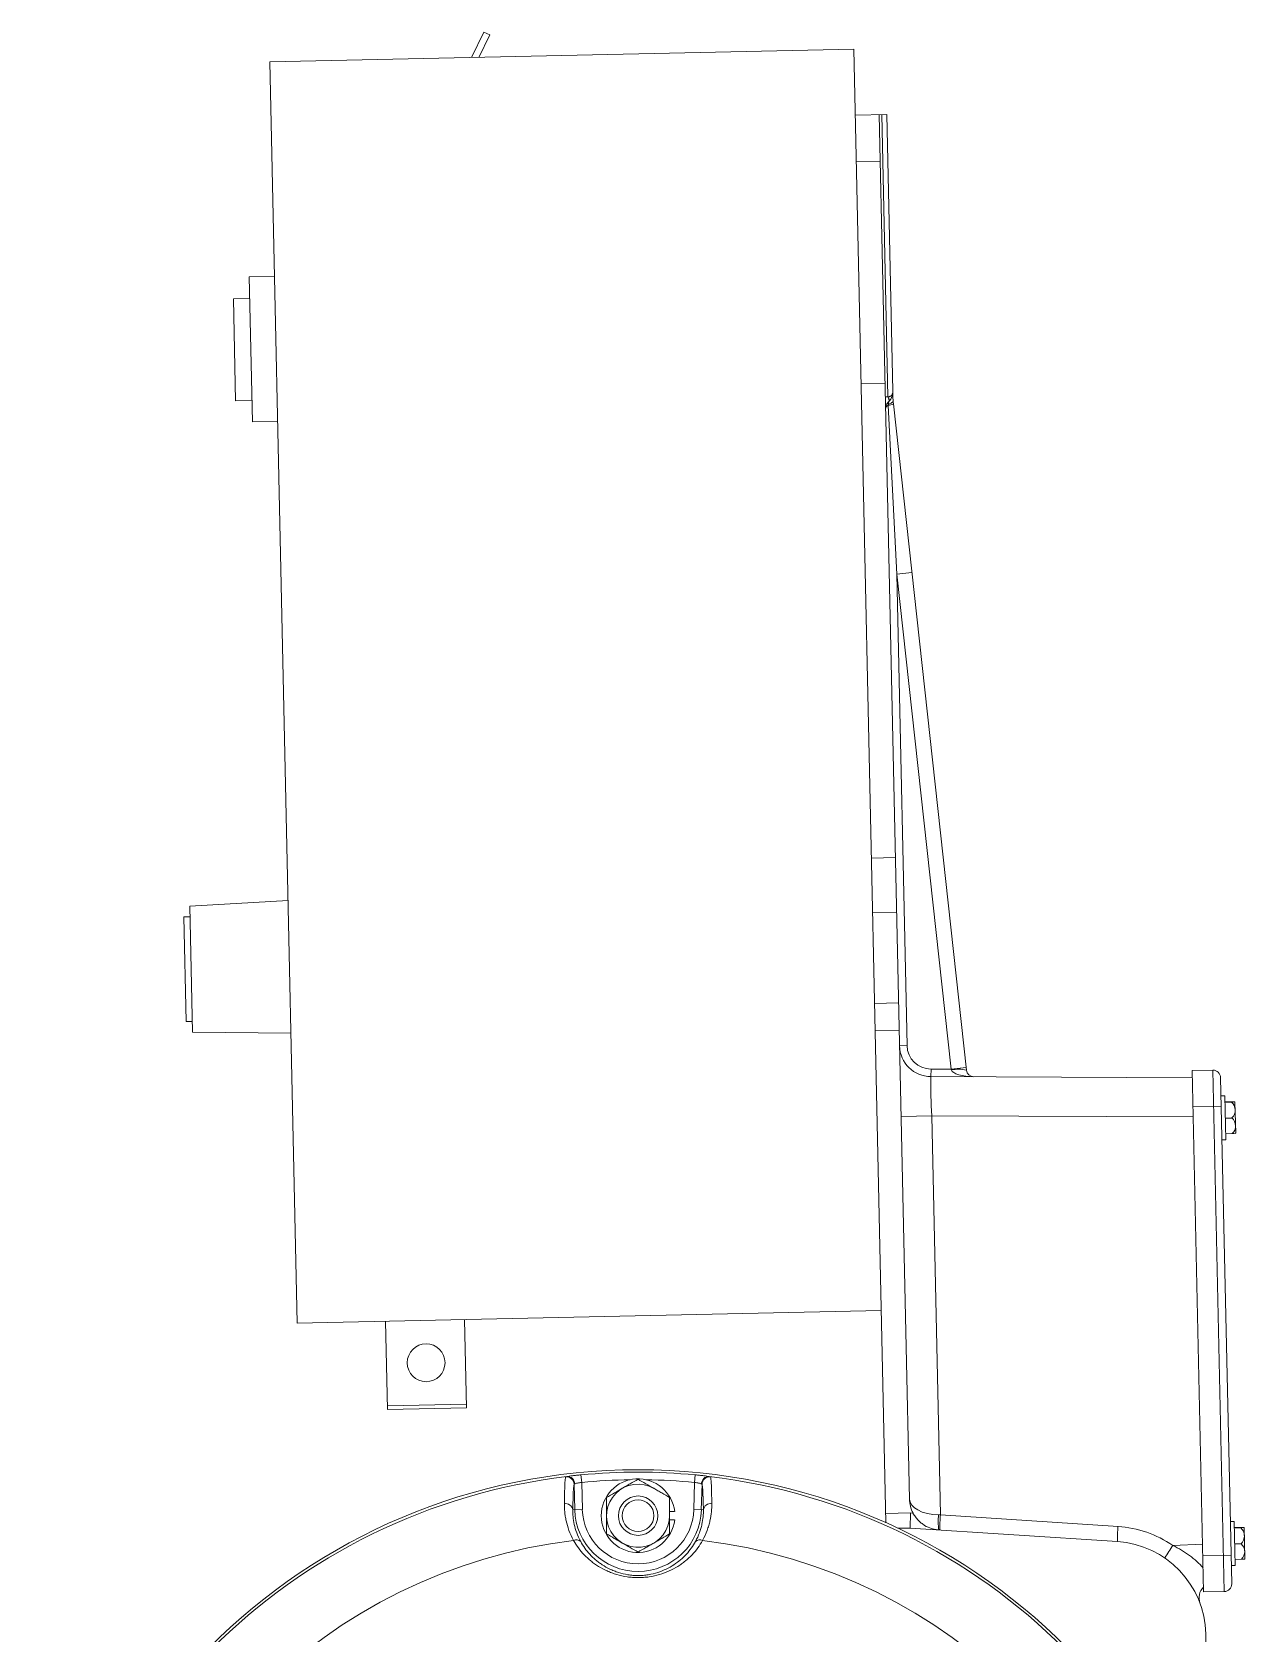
# Paper-space layout '_Right' of a CAD drawing. Header units: inches. Extents: x -5.3 to 5.2, y -9.6 to 16.2.
# Drawn here: x -4.8 to 4.81, y 3.5 to 16.2 of the extents above; entities that cross this region are included whole.
import ezdxf

# ---------------------------------------------------------------- set-up
doc = ezdxf.new("R2010")
doc.units = ezdxf.units.IN
doc.header["$MEASUREMENT"] = 0

psp = doc.layouts.new('_Right')

# ---------------------------------------------------------------- linework, layer by layer
at = {"color": 7, "linetype": 'Continuous', "lineweight": 15}
for p, q in [((-1.222, 16.2), (-1.319, 15.998)), ((-1.263, 15.999), (-1.176, 16.178)), ((-1.176, 16.178), (-1.222, 16.2)), ((-2.919, 15.963), (1.71, 16.064)), ((1.965, 4.383), (1.71, 16.064)), ((-2.701, 5.965), (-2.919, 15.963)), ((1.721, 15.541), (1.971, 15.547)), ((2.151, 4.571), (1.911, 15.545)), ((1.98, 13.309), (1.931, 15.546)), ((1.971, 15.547), (2.019, 13.354)), ((1.729, 15.171), (1.919, 15.175)), ((-2.882, 14.263), (-3.082, 14.259)), ((-3.057, 13.109), (-3.082, 14.259)), ((-3.078, 14.089), (-3.208, 14.086)), ((-3.19, 13.276), (-3.208, 14.086)), ((1.768, 13.413), (1.958, 13.417)), ((-3.19, 13.276), (-3.06, 13.279)), ((1.96, 13.308), (1.98, 13.309)), ((1.993, 13.277), (1.981, 13.263)), ((2.051, 11.903), (1.983, 13.241)), ((2, 13.285), (1.999, 13.285)), ((2, 13.285), (2.001, 13.288)), ((2.024, 13.253), (2.602, 7.972)), ((-3.057, 13.109), (-2.857, 13.114)), ((2.17, 11.916), (2.051, 11.903)), ((2.051, 11.903), (2.132, 8.166)), ((2.481, 7.979), (2.051, 11.903)), ((1.85, 9.653), (2.04, 9.657)), ((-2.774, 9.315), (-3.553, 9.272)), ((-3.531, 8.273), (-3.553, 9.272)), ((-3.551, 9.188), (-3.601, 9.186)), ((-3.583, 8.357), (-3.601, 9.186)), ((1.859, 9.22), (2.049, 9.224)), ((1.875, 8.5), (2.065, 8.504)), ((-3.583, 8.357), (-3.533, 8.358)), ((-3.531, 8.273), (-2.751, 8.265)), ((1.88, 8.283), (2.07, 8.287)), ((2.072, 8.165), (2.132, 8.166)), ((2.321, 7.92), (2.322, 7.98)), ((2.321, 7.92), (4.393, 7.911)), ((2.322, 7.98), (2.481, 7.979)), ((2.6, 7.992), (2.481, 7.979)), ((2.483, 7.973), (2.481, 7.979)), ((4.392, 7.968), (4.556, 7.971)), ((4.392, 7.968), (4.482, 3.835)), ((4.646, 3.838), (4.556, 7.971)), ((4.617, 7.913), (4.705, 3.9)), ((4.651, 7.768), (4.62, 7.767)), ((4.659, 7.42), (4.651, 7.768)), ((4.622, 7.687), (4.398, 7.682)), ((4.704, 7.721), (4.652, 7.72)), ((4.704, 7.718), (4.652, 7.717)), ((4.657, 7.719), (4.728, 7.721)), ((4.728, 7.72), (4.657, 7.718)), ((4.657, 7.718), (4.657, 7.719)), ((4.731, 7.718), (4.737, 7.473)), ((2.328, 7.61), (2.085, 7.605)), ((2.328, 7.61), (2.397, 4.446)), ((4.4, 7.601), (2.328, 7.61)), ((4.707, 7.592), (4.655, 7.591)), ((4.628, 7.419), (4.659, 7.42)), ((4.71, 7.468), (4.658, 7.467)), ((-2.701, 5.965), (1.928, 6.066)), ((-2.001, 5.981), (-1.986, 5.281)), ((-1.361, 5.294), (-1.376, 5.994)), ((-1.986, 5.311), (-1.361, 5.324)), ((-1.361, 5.294), (-1.986, 5.281)), ((-0.447, 4.704), (-0.453, 4.764)), ((-0.447, 4.704), (-0.441, 4.488)), ((0.441, 4.488), (0.447, 4.704)), ((0.447, 4.704), (0.453, 4.764)), ((-0.501, 4.487), (-0.507, 4.689)), ((0.507, 4.689), (0.501, 4.487)), ((-0.518, 4.486), (-0.441, 4.488)), ((0.29, 4.473), (0.248, 4.473)), ((0.518, 4.486), (0.441, 4.488)), ((1.963, 4.458), (2.158, 4.462)), ((2.158, 4.462), (2.156, 4.342)), ((2.158, 4.462), (2.179, 4.461)), ((2.397, 4.446), (2.382, 4.447)), ((2.397, 4.446), (3.804, 4.354)), ((0.248, 4.407), (0.29, 4.407)), ((2.059, 4.34), (2.156, 4.342)), ((2.156, 4.342), (3.8, 4.234)), ((4.725, 4.394), (4.694, 4.393)), ((4.732, 4.046), (4.725, 4.394)), ((4.778, 4.347), (4.726, 4.346)), ((4.778, 4.344), (4.726, 4.343)), ((4.731, 4.345), (4.801, 4.347)), ((4.801, 4.346), (4.731, 4.344)), ((4.731, 4.344), (4.731, 4.345)), ((4.805, 4.344), (4.81, 4.099)), ((4.239, 4.204), (4.474, 4.215)), ((4.781, 4.218), (4.729, 4.217)), ((4.476, 4.121), (4.7, 4.125)), ((4.783, 4.094), (4.731, 4.093)), ((4.701, 4.045), (4.732, 4.046)), ((4.646, 3.838), (4.482, 3.835)), ((4.52, 2.597), (4.5, 3.502))]:
    psp.add_line(p, q, dxfattribs=at)
at = {"color": 8, "linetype": 'Continuous', "lineweight": 15}
psp.add_line((-0.507, 4.689), (-0.508, 4.68), dxfattribs=at)
at = {"color": 7, "linetype": 'Continuous', "lineweight": 15, "flags": 128}
for points in [[(2.001, 13.287), (2.004, 13.293), (2.007, 13.299)], [(2.661, 7.919), (2.629, 7.92), (2.597, 7.923), (2.568, 7.928), (2.542, 7.934), (2.519, 7.942), (2.502, 7.952), (2.489, 7.962), (2.483, 7.973)], [(2.382, 4.447), (2.336, 4.45), (2.293, 4.458), (2.253, 4.469), (2.218, 4.485), (2.19, 4.503), (2.169, 4.524), (2.156, 4.547), (2.151, 4.571)]]:
    psp.add_lwpolyline(points, dxfattribs=at)
at = {"color": 7, "linetype": 'Continuous', "lineweight": 15}
for centre, radius in [((-1.68, 5.652), 0.15), ((0, 0), 4.804), ((0, 4.44), 0.156), ((0, 4.44), 0.126)]:
    psp.add_circle(centre, radius, dxfattribs=at)
for centre, radius, start, end in [((2.022, 13.219), 0.06, 133.0602, 181.2499), ((1.991, 13.214), 0.0288, 106.13, 171.1821), ((1.899, 13.351), 0.12, 313.0602, 325.6856), ((1.978, 13.339), 0.0973, 272.751, 298.0981), ((1.899, 13.351), 0.12, 336.9518, 350.0077), ((2.322, 8.17), 0.25, 181.2499, 269.7499), ((2.322, 8.17), 0.19, 181.2499, 269.7499), ((5.994, 7.845), 3.674, 178.8325, 183.6673), ((2.541, 7.705), 0.274, 77.1759, 102.3239), ((2.662, 7.979), 0.06, 186.2499, 269.7499), ((4.557, 7.911), 0.06, 1.2499, 91.2499), ((4.707, 7.247), 0.474, 87.4334, 90.2889), ((4.686, 8.192), 0.474, 272.211, 275.0664), ((4.643, 7.653), 0.0899, 1.8652, 46.8286), ((4.643, 7.655), 0.0899, 315.6712, 0.6347), ((4.624, 7.594), 0.164, 49.2291, 50.7898), ((4.624, 7.593), 0.164, 49.2291, 50.7898), ((4.649, 7.528), 0.0867, 2.0116, 47.733), ((4.649, 7.53), 0.0867, 314.7668, 0.4882), ((4.691, 7.943), 0.474, 272.211, 275.0664), ((4.624, 7.593), 0.164, 311.71, 313.2707), ((0, 0), 4.783, 96.776, 173.1236), ((-0.567, 4.687), 0.0601, 1.6576, 96.8086), ((-0.561, 4.691), 0.0589, 0.651, 93.3739), ((0, 0), 4.785, 84.5713, 95.4287), ((0, 0), 4.725, 90.7477, 95.4287), ((0, 4.44), 0.292, 6.525, 353.475), ((0, 0), 4.725, 84.5713, 89.2523), ((0.561, 4.691), 0.0589, 86.6261, 179.349), ((0.567, 4.687), 0.0601, 83.1914, 178.3424), ((0, 0), 4.783, 6.8764, 83.224), ((0, 4.44), 0.25, 60, 0), ((2.401, 4.577), 0.25, 181.2499, 207.5822), ((-0.575, 4.478), 0.0577, 8.1516, 99.2581), ((0, 4.5), 0.502, 181.5, 358.5), ((0, 4.5), 0.442, 181.5, 358.5), ((0.575, 4.478), 0.0577, 80.7419, 171.8484), ((2.729, 4.394), 0.351, 171.4472, 191.0527), ((3.542, 4.341), 1.15, 174.7613, 180.7329), ((4.949, 4.249), 1.15, 174.7613, 180.7329), ((3.747, 3.486), 0.87, 55.6119, 86.2499), ((4.78, 3.873), 0.474, 87.4334, 90.2889), ((4.76, 4.818), 0.474, 272.211, 275.0664), ((4.716, 4.279), 0.0899, 1.8652, 46.8286), ((4.698, 4.22), 0.164, 49.2291, 50.7898), ((4.698, 4.218), 0.164, 49.2291, 50.7898), ((0, 0), 4.274, 96.8727, 173.1273), ((-0.488, 4.202), 0.047, 45.4111, 119.7685), ((0.488, 4.202), 0.047, 60.2315, 134.5889), ((0, 0), 4.274, 6.8727, 83.1273), ((3.75, 3.486), 0.75, 1.2499, 86.2499), ((5.364, 3.399), 1.383, 144.4011, 149.298), ((4.716, 4.28), 0.0899, 315.6712, 0.6347), ((4.722, 4.153), 0.0867, 2.0116, 47.733), ((4.722, 4.156), 0.0867, 314.7668, 0.4882), ((4.765, 4.568), 0.474, 272.211, 275.0664), ((4.698, 4.218), 0.164, 311.71, 313.2707), ((4.566, 3.789), 0.12, 134.9833, 200.404), ((4.645, 3.898), 0.06, 271.2499, 1.2499)]:
    psp.add_arc(centre, radius, start, end, dxfattribs=at)
for points, knots in [([(2.019, 13.354), (2.019, 13.351), (2.019, 13.348), (2.019, 13.343), (2.018, 13.341), (2.017, 13.337), (2.017, 13.336), (2.016, 13.333), (2.016, 13.332), (2.015, 13.33), (2.014, 13.329), (2.013, 13.326), (2.013, 13.325), (2.011, 13.323), (2.01, 13.322), (2.009, 13.32), (2.008, 13.319), (2.006, 13.317), (2.005, 13.316), (2.003, 13.315), (2.002, 13.314), (1.999, 13.313), (1.998, 13.312), (1.995, 13.311), (1.993, 13.31), (1.99, 13.309), (1.988, 13.309), (1.985, 13.309), (1.984, 13.309), (1.982, 13.309), (1.981, 13.309), (1.98, 13.309)], [0, 0, 0, 0, 0.115273, 0.115273, 0.230547, 0.230547, 0.290045, 0.290045, 0.349543, 0.349543, 0.409041, 0.409041, 0.468539, 0.468539, 0.530829, 0.530829, 0.593118, 0.593118, 0.655407, 0.655407, 0.717697, 0.717697, 0.788273, 0.788273, 0.858848, 0.858848, 0.929424, 0.929424, 0.964712, 0.964712, 1, 1, 1, 1]), ([(2.019, 13.354), (2.018, 13.338), (2.017, 13.316), (2.004, 13.292), (1.999, 13.285)], [0, 0, 0, 0, 0.670334, 1, 1, 1, 1]), ([(2.019, 13.348), (2.019, 13.348), (2.019, 13.349), (2.019, 13.35), (2.019, 13.35), (2.019, 13.35), (2.019, 13.351), (2.019, 13.353), (2.019, 13.354)], [0, 0, 0, 0, 0.215563, 0.267125, 0.296283, 0.303627, 0.503275, 1, 1, 1, 1]), ([(2.019, 13.354), (2.019, 13.354), (2.019, 13.352), (2.019, 13.347), (2.019, 13.345), (2.019, 13.34), (2.02, 13.337), (2.02, 13.33), (2.02, 13.326), (2.02, 13.318), (2.02, 13.314), (2.02, 13.305), (2.02, 13.3), (2.021, 13.29), (2.021, 13.284), (2.021, 13.279)], [0, 0, 0, 0, 0.25, 0.25, 0.375, 0.375, 0.5, 0.5, 0.625, 0.625, 0.75, 0.75, 0.875, 0.875, 1, 1, 1, 1]), ([(1.981, 13.263), (1.982, 13.264), (1.983, 13.265), (1.985, 13.268), (1.987, 13.271), (1.989, 13.275), (1.99, 13.281), (1.989, 13.288), (1.987, 13.294), (1.984, 13.301), (1.981, 13.306), (1.98, 13.309)], [0, 0, 0, 0, 0.086022, 0.169098, 0.250159, 0.377123, 0.500028, 0.622906, 0.749898, 0.87213, 1, 1, 1, 1]), ([(1.983, 13.249), (1.983, 13.251), (1.984, 13.254), (1.984, 13.258), (1.984, 13.26), (1.983, 13.263), (1.983, 13.263), (1.982, 13.264), (1.982, 13.264), (1.981, 13.263)], [0, 0, 0, 0, 0.25, 0.25, 0.5, 0.5, 0.75, 0.75, 1, 1, 1, 1]), ([(2.021, 13.279), (2.021, 13.276), (2.02, 13.274), (2.017, 13.268), (2.014, 13.266), (2.008, 13.261), (2.004, 13.258), (1.995, 13.253), (1.989, 13.251), (1.983, 13.249)], [0, 0, 0, 0, 0.25, 0.25, 0.5, 0.5, 0.75, 0.75, 1, 1, 1, 1]), ([(1.999, 13.284), (1.998, 13.283), (1.997, 13.281), (1.995, 13.278), (1.994, 13.277)], [0, 0, 0, 0, 0.4452837, 1, 1, 1, 1]), ([(2, 13.285), (2, 13.286), (2.001, 13.288), (2.003, 13.29), (2.003, 13.291)], [0, 0, 0, 0, 0.494366, 1, 1, 1, 1]), ([(-0.584, 4.535), (-0.584, 4.566), (-0.583, 4.594), (-0.582, 4.643), (-0.581, 4.664), (-0.58, 4.691), (-0.58, 4.699), (-0.579, 4.713), (-0.578, 4.72), (-0.576, 4.736), (-0.575, 4.743), (-0.574, 4.747)], [0, 0, 0, 0, 0.25, 0.25, 0.5, 0.5, 0.625, 0.625, 0.75, 0.75, 1, 1, 1, 1]), ([(-0.564, 4.75), (-0.56, 4.751), (-0.553, 4.752), (-0.542, 4.753), (-0.538, 4.754), (-0.529, 4.755), (-0.524, 4.756), (-0.515, 4.757), (-0.509, 4.758), (-0.499, 4.759), (-0.493, 4.76), (-0.476, 4.761), (-0.465, 4.763), (-0.453, 4.764)], [0, 0, 0, 0, 0.25, 0.25, 0.375, 0.375, 0.5, 0.5, 0.625, 0.625, 0.75, 0.75, 1, 1, 1, 1]), ([(-0.447, 4.704), (-0.453, 4.703), (-0.459, 4.702), (-0.47, 4.7), (-0.475, 4.699), (-0.485, 4.697), (-0.489, 4.696), (-0.497, 4.694), (-0.5, 4.693), (-0.502, 4.692)], [0, 0, 0, 0, 0.25, 0.25, 0.5, 0.5, 0.75, 0.75, 1, 1, 1, 1]), ([(-0.125, 4.657), (-0.114, 4.663), (-0.104, 4.669), (-0.083, 4.681), (-0.072, 4.687), (-0.041, 4.705), (-0.02, 4.717), (0, 4.729)], [0, 0, 0, 0, 0.25, 0.25, 0.5, 0.5, 1, 1, 1, 1]), ([(0, 4.729), (0.02, 4.717), (0.041, 4.705), (0.083, 4.681), (0.104, 4.669), (0.125, 4.657)], [0, 0, 0, 0, 0.5, 0.5, 1, 1, 1, 1]), ([(0.502, 4.692), (0.5, 4.693), (0.497, 4.694), (0.489, 4.696), (0.485, 4.697), (0.475, 4.699), (0.47, 4.7), (0.459, 4.702), (0.453, 4.703), (0.447, 4.704)], [0, 0, 0, 0, 0.25, 0.25, 0.5, 0.5, 0.75, 0.75, 1, 1, 1, 1]), ([(0.453, 4.764), (0.465, 4.763), (0.476, 4.761), (0.493, 4.76), (0.499, 4.759), (0.51, 4.758), (0.515, 4.757), (0.525, 4.756), (0.529, 4.755), (0.538, 4.754), (0.542, 4.753), (0.554, 4.752), (0.56, 4.751), (0.564, 4.75)], [0, 0, 0, 0, 0.25, 0.25, 0.375, 0.375, 0.5, 0.5, 0.625, 0.625, 0.75, 0.75, 1, 1, 1, 1]), ([(0.574, 4.747), (0.575, 4.743), (0.576, 4.736), (0.579, 4.715), (0.58, 4.7), (0.581, 4.674), (0.581, 4.664), (0.582, 4.643), (0.582, 4.631), (0.583, 4.594), (0.584, 4.566), (0.584, 4.535)], [0, 0, 0, 0, 0.25, 0.25, 0.5, 0.5, 0.625, 0.625, 0.75, 0.75, 1, 1, 1, 1]), ([(-0.508, 4.68), (-0.509, 4.674), (-0.512, 4.659), (-0.515, 4.596), (-0.517, 4.523), (-0.518, 4.486)], [0, 0, 0, 0, 0.2602272, 0.624832, 1, 1, 1, 1]), ([(-0.25, 4.584), (-0.23, 4.596), (-0.209, 4.608), (-0.167, 4.632), (-0.146, 4.644), (-0.125, 4.657)], [0, 0, 0, 0, 0.5, 0.5, 1, 1, 1, 1]), ([(-0.25, 4.44), (-0.25, 4.464), (-0.25, 4.489), (-0.25, 4.537), (-0.25, 4.561), (-0.25, 4.584)], [0, 0, 0, 0, 0.5, 0.5, 1, 1, 1, 1]), ([(0.125, 4.657), (0.136, 4.65), (0.146, 4.644), (0.167, 4.632), (0.178, 4.626), (0.209, 4.608), (0.23, 4.596), (0.25, 4.584)], [0, 0, 0, 0, 0.25, 0.25, 0.5, 0.5, 1, 1, 1, 1]), ([(0.25, 4.44), (0.25, 4.464), (0.25, 4.489), (0.25, 4.537), (0.25, 4.561), (0.25, 4.584)], [0, 0, 0, 0, 0.5, 0.5, 1, 1, 1, 1]), ([(0.518, 4.486), (0.517, 4.516), (0.517, 4.543), (0.516, 4.578), (0.515, 4.589), (0.514, 4.61), (0.514, 4.619), (0.513, 4.644), (0.512, 4.658), (0.509, 4.679), (0.508, 4.685), (0.507, 4.689)], [0, 0, 0, 0, 0.25, 0.25, 0.375, 0.375, 0.5, 0.5, 0.75, 0.75, 1, 1, 1, 1]), ([(-0.511, 4.243), (-0.526, 4.27), (-0.538, 4.297), (-0.557, 4.349), (-0.564, 4.374), (-0.572, 4.411), (-0.575, 4.423), (-0.579, 4.447), (-0.58, 4.459), (-0.583, 4.493), (-0.584, 4.515), (-0.584, 4.535)], [0, 0, 0, 0, 0.25, 0.25, 0.5, 0.5, 0.625, 0.625, 0.75, 0.75, 1, 1, 1, 1]), ([(-0.518, 4.486), (-0.518, 4.469), (-0.517, 4.451), (-0.514, 4.412), (-0.511, 4.391), (-0.501, 4.349), (-0.495, 4.327), (-0.478, 4.282), (-0.468, 4.259), (-0.455, 4.236)], [0, 0, 0, 0, 0.25, 0.25, 0.5, 0.5, 0.75, 0.75, 1, 1, 1, 1]), ([(0.455, 4.236), (0.468, 4.259), (0.478, 4.282), (0.491, 4.316), (0.495, 4.328), (0.501, 4.35), (0.504, 4.361), (0.515, 4.413), (0.518, 4.452), (0.518, 4.486)], [0, 0, 0, 0, 0.25, 0.25, 0.375, 0.375, 0.5, 0.5, 1, 1, 1, 1]), ([(0.584, 4.535), (0.585, 4.494), (0.581, 4.449), (0.567, 4.387), (0.564, 4.375), (0.556, 4.349), (0.552, 4.336), (0.538, 4.297), (0.526, 4.27), (0.511, 4.243)], [0, 0, 0, 0, 0.5, 0.5, 0.625, 0.625, 0.75, 0.75, 1, 1, 1, 1]), ([(2.179, 4.461), (2.185, 4.45), (2.191, 4.44), (2.205, 4.421), (2.212, 4.412), (2.228, 4.396), (2.236, 4.388), (2.253, 4.375), (2.262, 4.369), (2.289, 4.352), (2.307, 4.344), (2.336, 4.335), (2.345, 4.333), (2.36, 4.33), (2.365, 4.329), (2.375, 4.328), (2.38, 4.327), (2.384, 4.327)], [0, 0, 0, 0, 0.125, 0.125, 0.25, 0.25, 0.375, 0.375, 0.5, 0.5, 0.75, 0.75, 0.875, 0.875, 0.9375, 0.9375, 1, 1, 1, 1]), ([(-0.25, 4.296), (-0.25, 4.319), (-0.25, 4.343), (-0.25, 4.391), (-0.25, 4.416), (-0.25, 4.44)], [0, 0, 0, 0, 0.5, 0.5, 1, 1, 1, 1]), ([(0.25, 4.296), (0.25, 4.319), (0.25, 4.343), (0.25, 4.391), (0.25, 4.416), (0.25, 4.44)], [0, 0, 0, 0, 0.5, 0.5, 1, 1, 1, 1]), ([(0.511, 4.243), (0.488, 4.202), (0.461, 4.165), (0.412, 4.113), (0.394, 4.097), (0.366, 4.074), (0.356, 4.066), (0.335, 4.052), (0.325, 4.045), (0.293, 4.025), (0.27, 4.013), (0.222, 3.991), (0.196, 3.981), (0.143, 3.966), (0.116, 3.96), (0.073, 3.953), (0.058, 3.952), (0.029, 3.95), (0, 3.949), (-0.029, 3.95), (-0.058, 3.952), (-0.072, 3.953), (-0.115, 3.96), (-0.142, 3.966), (-0.183, 3.977), (-0.196, 3.982), (-0.221, 3.991), (-0.233, 3.996), (-0.269, 4.013), (-0.292, 4.025), (-0.325, 4.045), (-0.335, 4.052), (-0.355, 4.066), (-0.365, 4.074), (-0.393, 4.097), (-0.411, 4.113), (-0.444, 4.147), (-0.459, 4.165), (-0.487, 4.203), (-0.5, 4.223), (-0.511, 4.243)], [0, 0, 0, 0, 0.125, 0.125, 0.1875, 0.1875, 0.21875, 0.21875, 0.25, 0.25, 0.3125, 0.3125, 0.375, 0.375, 0.4375, 0.4375, 0.46875, 0.46875, 0.5, 0.53125, 0.53125, 0.5625, 0.5625, 0.625, 0.625, 0.65625, 0.65625, 0.6875, 0.6875, 0.75, 0.75, 0.78125, 0.78125, 0.8125, 0.8125, 0.875, 0.875, 0.9375, 0.9375, 1, 1, 1, 1]), ([(-0.455, 4.236), (-0.445, 4.217), (-0.434, 4.2), (-0.41, 4.166), (-0.397, 4.15), (-0.368, 4.119), (-0.353, 4.104), (-0.328, 4.083), (-0.32, 4.076), (-0.302, 4.063), (-0.293, 4.057), (-0.265, 4.038), (-0.245, 4.027), (-0.213, 4.012), (-0.202, 4.007), (-0.179, 3.998), (-0.167, 3.994), (-0.131, 3.982), (-0.106, 3.976), (-0.067, 3.97), (-0.054, 3.968), (-0.027, 3.966), (0, 3.965), (0.027, 3.966), (0.054, 3.968), (0.067, 3.97), (0.107, 3.976), (0.132, 3.982), (0.179, 3.997), (0.202, 4.007), (0.245, 4.027), (0.265, 4.038), (0.303, 4.063), (0.32, 4.077), (0.353, 4.105), (0.369, 4.119), (0.411, 4.166), (0.435, 4.199), (0.455, 4.236)], [0, 0, 0, 0, 0.0625, 0.0625, 0.125, 0.125, 0.1875, 0.1875, 0.21875, 0.21875, 0.25, 0.25, 0.3125, 0.3125, 0.34375, 0.34375, 0.375, 0.375, 0.4375, 0.4375, 0.46875, 0.46875, 0.5, 0.53125, 0.53125, 0.5625, 0.5625, 0.625, 0.625, 0.6875, 0.6875, 0.75, 0.75, 0.8125, 0.8125, 0.875, 0.875, 1, 1, 1, 1]), ([(-0.125, 4.223), (-0.136, 4.23), (-0.146, 4.236), (-0.167, 4.248), (-0.178, 4.254), (-0.209, 4.272), (-0.23, 4.284), (-0.25, 4.296)], [0, 0, 0, 0, 0.25, 0.25, 0.5, 0.5, 1, 1, 1, 1]), ([(0, 4.151), (-0.02, 4.163), (-0.041, 4.175), (-0.083, 4.199), (-0.104, 4.211), (-0.125, 4.223)], [0, 0, 0, 0, 0.5, 0.5, 1, 1, 1, 1]), ([(0.125, 4.223), (0.114, 4.217), (0.104, 4.211), (0.083, 4.199), (0.072, 4.193), (0.041, 4.175), (0.02, 4.163), (0, 4.151)], [0, 0, 0, 0, 0.25, 0.25, 0.5, 0.5, 1, 1, 1, 1]), ([(0.25, 4.296), (0.23, 4.284), (0.209, 4.272), (0.167, 4.248), (0.146, 4.236), (0.125, 4.223)], [0, 0, 0, 0, 0.5, 0.5, 1, 1, 1, 1]), ([(4.239, 4.204), (4.262, 4.193), (4.285, 4.18), (4.329, 4.154), (4.35, 4.14), (4.391, 4.11), (4.411, 4.093), (4.446, 4.061), (4.463, 4.044), (4.478, 4.027)], [0, 0, 0, 0, 0.25, 0.25, 0.5, 0.5, 0.75, 0.75, 1, 1, 1, 1])]:
    psp.add_open_spline(points, degree=3, knots=knots, dxfattribs=at)
for points in [[(1.983, 13.241), (1.983, 13.244), (1.983, 13.246), (1.983, 13.249)], [(2.021, 13.279), (2.022, 13.271), (2.023, 13.262), (2.024, 13.253)], [(-0.574, 4.747), (-0.573, 4.748), (-0.57, 4.749), (-0.564, 4.75)], [(0.564, 4.75), (0.57, 4.749), (0.573, 4.748), (0.574, 4.747)], [(-0.502, 4.692), (-0.505, 4.691), (-0.506, 4.69), (-0.507, 4.689)], [(0.507, 4.689), (0.506, 4.69), (0.505, 4.691), (0.502, 4.692)]]:
    psp.add_open_spline(points, degree=3, dxfattribs=at)

doc.saveas('drawing.dxf')
